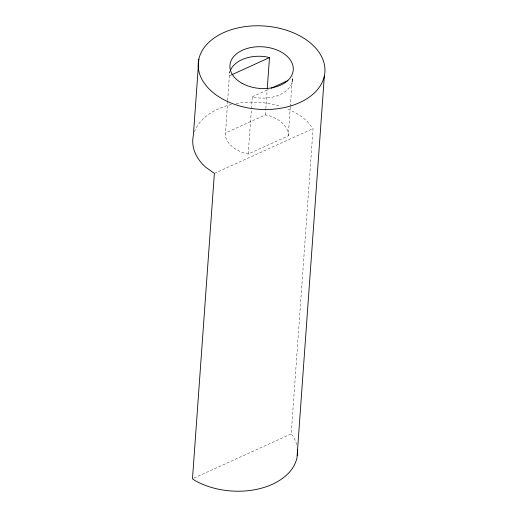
<?xml version="1.0" encoding="UTF-8"?>
<svg xmlns="http://www.w3.org/2000/svg" width="517" height="517" viewBox="0 0 517 517"><rect width="100%" height="100%" fill="white"/><g stroke="black" fill="none" stroke-linecap="round" stroke-linejoin="round"><path stroke-width="0.39" stroke-dasharray="2.58 1.94" d="M227.654 101.235L225.354 135.771A31.737 20.867 4.1 0 0 244.489 153.2L248.212 154.027L288.221 135.842L290.276 107.219M227.713 100.44L229.619 71.469M288.221 135.842L288.247 133.121A31.737 20.867 4.1 0 0 269.105 115.692L265.389 114.864L225.38 133.043M251.462 108.699L252.315 96.769L256.574 97.713A31.737 20.867 4.1 0 0 292.299 81.318L292.325 78.59L290.871 79.25M248.212 154.027L251.404 109.494M265.389 114.864L265.783 109.3M265.841 108.505L267.211 89.415M290.328 106.424L292.325 78.59M292.299 81.318L292.641 76.548M296.674 444.717A63.481 41.728 4.1 0 0 293.036 436.154L291.194 433.918L313.082 128.552L306.801 120.952A63.481 41.728 4.1 0 0 286.198 108.428M229.483 75.792L231.661 74.797M252.315 96.769L269.047 89.17M214.374 173.408L313.082 128.552M193.946 478.109L291.194 433.918M194.463 131.77A63.481 41.728 4.1 0 1 231.668 104.44M236.166 103.51A63.481 41.728 4.1 0 1 280.983 106.56M229.509 73.059A31.737 20.867 4.1 0 1 229.916 71.54"/><path stroke-width="0.78" d="M198.832 59.209L193.358 135.551A63.481 41.728 4.1 0 0 205.43 167.023L214.374 173.408L192.486 478.774L195.116 480.655A63.481 41.728 4.1 0 0 296.984 457.791L324.34 76.083A63.481 41.728 4.1 0 0 237.943 27.912A63.481 41.728 4.1 0 0 222.478 98.947A63.481 41.728 4.1 0 0 324.34 76.083M267.27 88.62L269.493 57.607L265.234 56.663A31.737 20.867 4.1 0 0 230.188 70.79M231.661 74.797L269.493 57.607M271.231 88.174L287.963 80.574M297.546 450.003A63.481 41.728 4.1 0 1 297.385 455.49M242.137 83.353A31.737 20.867 4.1 0 0 292.984 71.779A31.737 20.867 4.1 0 0 249.64 47.81A31.737 20.867 4.1 0 0 242.137 83.353"/></g></svg>
